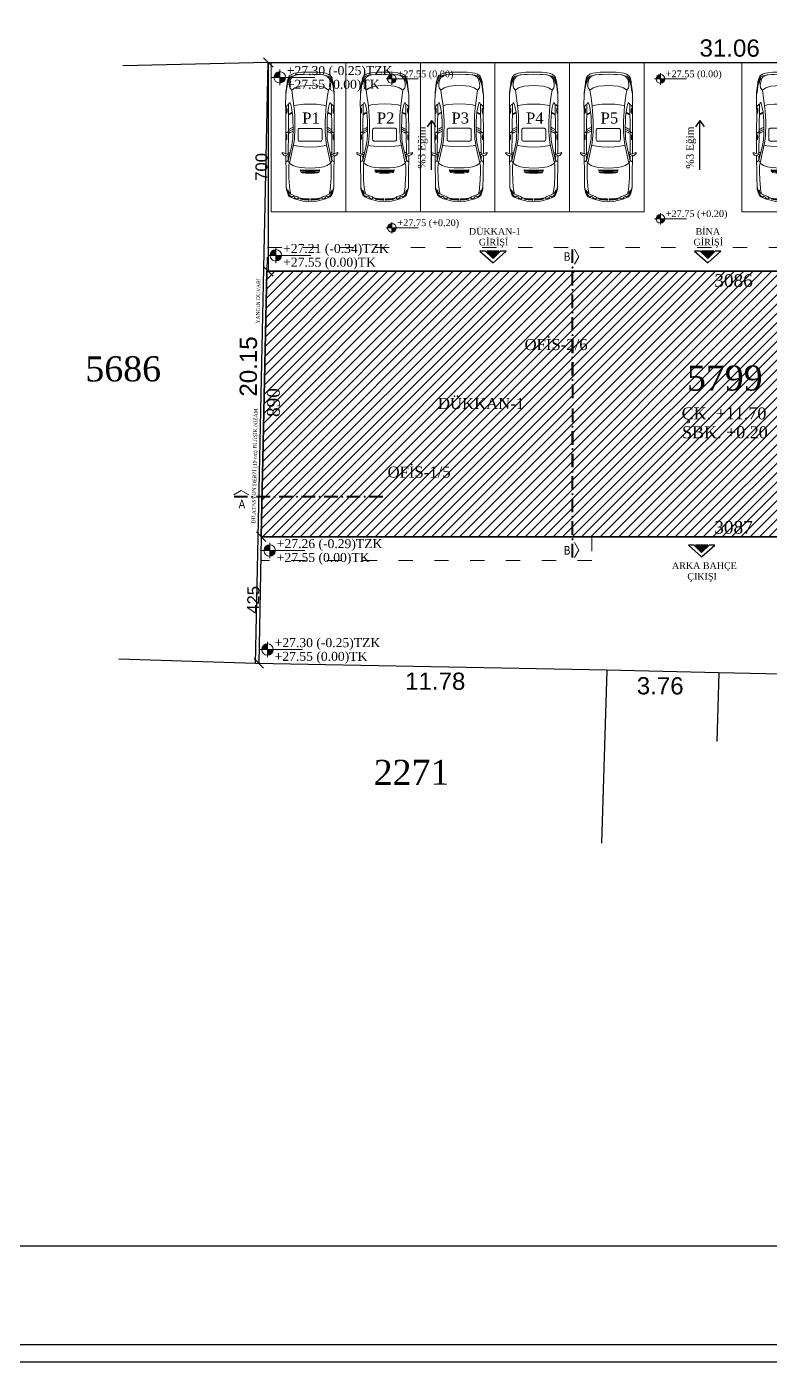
# Model space of a CAD drawing. Header units: centimetres. Extents: x 14449 to 53524, y -19051 to -10746.
# Drawn here: x 21124 to 21747, y -12946 to -11827 of the extents above; entities that cross this region are included whole.
import ezdxf

# ---------------------------------------------------------------- set-up
doc = ezdxf.new("R2010")
doc.units = ezdxf.units.CM
for name, pattern in [('ACAD_ISO03W100', [30, 12, -18]), ('IZDUSUM1', [20, 7.5, -5, 7.5, 0]), ('SEMBOL1', [260, 200, -15, 30, -15])]:
    doc.linetypes.add(name, pattern=pattern)
doc.layers.add('MGOR1', color=3, linetype='Continuous')
for name, color, linetype, lineweight in [('P-ÖLÇÜ İÇ', 243, 'Continuous', 0), ('ROL_CEPHE', 1, 'Continuous', 0), ('rtm-duv tugla', 22, 'Continuous', 35), ('rtm-izdusum-üst ince', 8, 'IZDUSUM1', 5), ('rtm-mhl-yazı-malzeme', 7, 'Continuous', 13), ('rtm-olcu-iç 01', 7, 'Continuous', 20), ('rtm-sembol balon baslik', 242, 'Continuous', 20), ('rtm-sembol kesit gör yazı', 7, 'Continuous', 20), ('rtm-sembol kot', 242, 'Continuous', 20), ('rtm-sembol kot yazı', 7, 'Continuous', 20), ('rtm-sıva', 252, 'Continuous', 15), ('rtm-vaz-grid yazı', 7, 'Continuous', 20)]:
    doc.layers.add(name, color=color, linetype=linetype, lineweight=lineweight)
doc.styles.add('ARIAL', font='times.ttf')
doc.styles.add('BASLIK', font='ARIALN.TTF')
doc.styles.get("Standard").update_dxf_attribs({"font": 'arial.ttf'})
doc.styles.add('times new roman_1_18', font='times.ttf', dxfattribs={"height": 0.2})
doc.styles.add('VAZ-OLCU', font='times.ttf', dxfattribs={"height": 60})
doc.styles.add('ölçü', font='times.ttf', dxfattribs={"height": 10})
doc.dimstyles.new('DIŞ ÖLÇÜ', dxfattribs={"dimtxt": 10, "dimasz": 8, "dimexe": 1.25, "dimexo": 0.625, "dimtad": 1, "dimdec": 0, "dimtxsty": 'Standard', "dimblk": 'OBLIQUE', "dimcen": 2.5, "dimse1": 1, "dimse2": 1, "dimclrd": 256, "dimclrt": 256, "dimadec": 0, "dimazin": 0, "dimtfac": 1, "dimtdec": 0, "dimtmove": 0, "dimatfit": 3, "dimldrblk": 'OBLIQUE', "dimfxl": 1, "dimarcsym": 0})

# ---------------------------------------------------------------- blocks, each defined once
blk = doc.blocks.new('DFSHDFHDFH')
at = {"layer": 'rtm-sembol kot'}
h = blk.add_hatch(color=256, dxfattribs=at)
h.paths.add_polyline_path([(-22171.3, 15649.3, 0.414214), (-22197.6, 15623.1), (-22171.3, 15623.1)])
h.paths.add_polyline_path([(-22171.3, 15596.8, 0.414214), (-22145.1, 15623.1), (-22171.3, 15623.1)])
for p, q in [((-22206.3, 15623.1), (-22011.9, 15623.1)), ((-22171.3, 15588.1), (-22171.3, 15658.1))]:
    blk.add_line(p, q, dxfattribs=at)
blk.add_circle((-22171.3, 15623.1), 26.2, dxfattribs=at)
blk = doc.blocks.new('KK')
at = {"layer": 'rtm-sembol balon baslik', "linetype": 'SEMBOL1'}
for p in [(41231.3, 7543.2), (41283.8, 7543.2)]:
    blk.add_line(p, (41257.6, 7558.4), dxfattribs=at)
at = {"layer": 'rtm-sembol balon baslik'}
for p, q in [((41279.6, 7537.7), (41232.3, 7537.7)), ((41279.6, 7534), (41232.3, 7534)), ((41358.2, 7537.7), (41311, 7537.7)), ((41358.2, 7534), (41311, 7534)), ((41436.9, 7537.8), (41389.7, 7537.8)), ((41436.9, 7534.1), (41389.7, 7534.1)), ((41515.6, 7537.8), (41468.3, 7537.8)), ((41515.6, 7534.1), (41468.3, 7534.1)), ((41594.2, 7537.9), (41547, 7537.9)), ((41594.2, 7534.3), (41547, 7534.3)), ((41672.9, 7537.9), (41625.7, 7537.9)), ((41672.9, 7534.3), (41625.7, 7534.3)), ((41751.6, 7538.1), (41704.3, 7538.1)), ((41751.6, 7534.4), (41704.3, 7534.4))]:
    blk.add_line(p, q, dxfattribs=at)
at = {"layer": 'rtm-sembol balon baslik', "const_width": 1.9}
for points in [[(41294.3, 7536.1, 1), (41296.2, 7536.1, 1)], [(41373, 7536, 1), (41374.9, 7536, 1)], [(41451.7, 7536, 1), (41453.6, 7536, 1)], [(41530.3, 7536.1, 1), (41532.2, 7536.1, 1)], [(41609, 7536.1, 1), (41610.9, 7536.1, 1)], [(41687.7, 7536.2, 1), (41689.6, 7536.2, 1)]]:
    blk.add_lwpolyline(points, format="xyb", close=True, dxfattribs=at)
at = {"layer": 'rtm-sembol balon baslik'}
for centre in [(41295.3, 7536.1), (41373.9, 7536), (41452.6, 7536), (41531.3, 7536.1), (41610, 7536.1), (41688.6, 7536.2)]:
    blk.add_circle(centre, 1.9, dxfattribs=at)
for points in [[(41232.3, 7537.7), (41232.3, 7534), (41279.6, 7537.7), (41279.6, 7534)], [(41311, 7537.7), (41311, 7534), (41358.2, 7537.7), (41358.2, 7534)], [(41389.7, 7537.8), (41389.7, 7534.1), (41436.9, 7537.8), (41436.9, 7534.1)], [(41468.3, 7537.8), (41468.3, 7534.1), (41515.6, 7537.8), (41515.6, 7534.1)], [(41547, 7537.9), (41547, 7534.3), (41594.2, 7537.9), (41594.2, 7534.3)], [(41625.7, 7537.9), (41625.7, 7534.3), (41672.9, 7537.9), (41672.9, 7534.3)], [(41704.3, 7538.1), (41704.3, 7534.4), (41751.6, 7538.1), (41751.6, 7534.4)]]:
    blk.add_trace(points, dxfattribs=at)
blk = doc.blocks.new('_Oblique')
at = {"color": 0, "linetype": 'ByBlock', "lineweight": -2}
blk.add_line((-0.5, -0.5), (0.5, 0.5), dxfattribs=at)
blk = doc.blocks.new('*D4644')
at = {"layer": 'Defpoints', "color": 0, "transparency": 16777216}
for p in [(21326.7, -11856.8), (21326.7, -12031.8), (21326.7, -12031.8)]:
    blk.add_point(p, dxfattribs=at)
at = {"layer": 'P-ÖLÇÜ İÇ', "color": 0, "lineweight": -2, "transparency": 16777216}
for p, q in [((21326.7, -11856.8), (21325.5, -11856.8)), ((21326.7, -12031.8), (21325.5, -12031.8))]:
    blk.add_line(p, q, dxfattribs=at)
at = {"layer": 'P-ÖLÇÜ İÇ', "lineweight": -2, "transparency": 16777216}
blk.add_line((21326.7, -11856.8), (21326.7, -12031.8), dxfattribs=at)
at = {"layer": 'P-ÖLÇÜ İÇ', "lineweight": -2, "transparency": 16777216, "xscale": 8, "yscale": 8, "zscale": 8}
for p, rotation in [((21326.7, -11856.8), 90), ((21326.7, -12031.8), 270)]:
    blk.add_blockref('_Oblique', p, dxfattribs=dict(at, rotation=rotation))
at = {"layer": 'P-ÖLÇÜ İÇ', "transparency": 16777216, "insert": (21321, -11944.3), "char_height": 10, "attachment_point": 5, "rotation": 90}
blk.add_mtext('700', dxfattribs=at)
blk = doc.blocks.new('TTHGH')
at = {"layer": 'rtm-sıva'}
for p, q in [((12480.5, 7471.8), (12482.1, 7476.6)), ((12481.8, 7477.5), (12480.6, 7473.7)), ((12482.3, 7478.9), (12481.8, 7477.5)), ((12482.2, 7476.3), (12481.9, 7474.7)), ((12482.1, 7476.6), (12482.2, 7477)), ((12482.4, 7477.3), (12482.2, 7476.3)), ((12482.2, 7477), (12482.4, 7477.3)), ((12482.9, 7479.6), (12482.3, 7478.9)), ((12482.9, 7478.2), (12482.4, 7477.3)), ((12482.6, 7475.3), (12482.8, 7475.9)), ((12482.8, 7475.9), (12483.4, 7477)), ((12483.3, 7480.1), (12482.9, 7479.6)), ((12483.4, 7479.2), (12482.9, 7478.2)), ((12483.8, 7480.6), (12483.3, 7480.1)), ((12484.1, 7479.9), (12483.4, 7479.2)), ((12483.4, 7477), (12484.5, 7478)), ((12484.3, 7480.8), (12483.8, 7480.6)), ((12484.8, 7480.5), (12484.1, 7479.9)), ((12484.4, 7477.1), (12484.1, 7475.5)), ((12485.4, 7481.4), (12484.3, 7480.8)), ((12484.5, 7478), (12484.4, 7477.1)), ((12484.5, 7478), (12485.7, 7478.6)), ((12485.5, 7480.8), (12484.8, 7480.5)), ((12488.1, 7482.5), (12485.4, 7481.4)), ((12485.9, 7480.7), (12485.5, 7480.8)), ((12485.7, 7478.6), (12487.9, 7479.6)), ((12486.2, 7480.6), (12485.9, 7480.7)), ((12486.4, 7480.4), (12486.2, 7480.6)), ((12488.3, 7480.9), (12486.3, 7480)), ((12486.3, 7480), (12486.4, 7480.4)), ((12487.9, 7479.6), (12490.4, 7480.5)), ((12490.4, 7483.3), (12488.1, 7482.5)), ((12488.2, 7481.3), (12488.1, 7481.2)), ((12488.1, 7481.2), (12488.3, 7480.9)), ((12488.5, 7481.6), (12488.2, 7481.3)), ((12489.1, 7482.1), (12488.5, 7481.6)), ((12489.8, 7482.5), (12489.1, 7482.1)), ((12490.5, 7482.5), (12489.8, 7482.5)), ((12495.2, 7484.5), (12490.4, 7483.3)), ((12490.4, 7480.5), (12491.2, 7480.9)), ((12491.1, 7482.3), (12490.5, 7482.5)), ((12491.4, 7482.1), (12491.1, 7482.3)), ((12491.2, 7480.9), (12492.3, 7481.6)), ((12491.8, 7481.9), (12491.4, 7482.1)), ((12492.1, 7481.8), (12491.8, 7481.9)), ((12492.3, 7481.6), (12492.1, 7481.8)), ((12493.2, 7481.9), (12492.3, 7481.6)), ((12493.5, 7482.1), (12493.2, 7481.9)), ((12493.5, 7482.1), (12493.6, 7482.3)), ((12493.6, 7482), (12493.5, 7482.1)), ((12493.6, 7482.3), (12493.9, 7482.5)), ((12493.7, 7482), (12493.6, 7482)), ((12495.7, 7482.3), (12493.7, 7482)), ((12493.9, 7482.5), (12494.2, 7482.8)), ((12494.2, 7482.8), (12494.6, 7483)), ((12494.3, 7482.8), (12494.3, 7482.1)), ((12494.6, 7483), (12495.4, 7483.3)), ((12494.8, 7483.1), (12494.8, 7482.2)), ((12496.3, 7484.7), (12495.2, 7484.5)), ((12495.4, 7483.3), (12497.4, 7483.6)), ((12495.4, 7483.3), (12495.4, 7482.3)), ((12499.5, 7482.6), (12495.7, 7482.3)), ((12495.9, 7483.4), (12495.9, 7482.3)), ((12502.6, 7485), (12496.3, 7484.7)), ((12496.5, 7483.5), (12496.5, 7482.4)), ((12497.1, 7483.6), (12497, 7482.4)), ((12497.4, 7483.6), (12501, 7483.9)), ((12497.6, 7483.7), (12497.6, 7482.4)), ((12498.2, 7483.7), (12498.2, 7482.5)), ((12498.8, 7483.7), (12498.7, 7482.5)), ((12499.4, 7483.8), (12499.3, 7482.6)), ((12501.3, 7482.7), (12499.5, 7482.6)), ((12499.9, 7483.8), (12499.9, 7482.6)), ((12500.5, 7483.9), (12500.5, 7482.6)), ((12501, 7483.9), (12501.5, 7483.9)), ((12501.1, 7483.9), (12501.1, 7482.7)), ((12501.7, 7482.7), (12501.3, 7482.7)), ((12501.5, 7483.9), (12501.7, 7483.8)), ((12501.7, 7483.8), (12501.8, 7483.7)), ((12501.8, 7482.8), (12501.7, 7482.7)), ((12501.8, 7483.7), (12501.8, 7482.8)), ((12502.6, 7485), (12508.9, 7484.7)), ((12503.4, 7483.8), (12503.3, 7483.7)), ((12503.3, 7483.7), (12503.4, 7482.8)), ((12503.7, 7483.9), (12503.4, 7483.8)), ((12503.4, 7482.8), (12503.5, 7482.7)), ((12503.5, 7482.7), (12503.9, 7482.7)), ((12504.1, 7483.9), (12503.7, 7483.9)), ((12503.9, 7482.7), (12505.7, 7482.6)), ((12507.8, 7483.6), (12504.1, 7483.9)), ((12504.1, 7483.9), (12504.1, 7482.7)), ((12504.7, 7483.9), (12504.7, 7482.6)), ((12505.2, 7483.8), (12505.3, 7482.6)), ((12505.7, 7482.6), (12509.5, 7482.3)), ((12505.8, 7483.8), (12505.9, 7482.6)), ((12506.4, 7483.7), (12506.4, 7482.5)), ((12507, 7483.7), (12507, 7482.5)), ((12507.6, 7483.7), (12507.6, 7482.4)), ((12509.8, 7483.3), (12507.8, 7483.6)), ((12508.1, 7483.6), (12508.1, 7482.4)), ((12508.7, 7483.5), (12508.7, 7482.4)), ((12508.9, 7484.7), (12510, 7484.5)), ((12509.3, 7483.4), (12509.3, 7482.3)), ((12509.5, 7482.3), (12511.4, 7482)), ((12510.6, 7483), (12509.8, 7483.3)), ((12509.8, 7483.3), (12509.8, 7482.3)), ((12510, 7484.5), (12514.8, 7483.3)), ((12510.4, 7483.1), (12510.4, 7482.2)), ((12511, 7482.8), (12510.6, 7483)), ((12510.9, 7482.8), (12510.9, 7482.1)), ((12511.3, 7482.5), (12511, 7482.8)), ((12511.6, 7482.3), (12511.3, 7482.5)), ((12511.4, 7482), (12511.6, 7482)), ((12511.7, 7482.1), (12511.6, 7482.3)), ((12511.6, 7482), (12511.7, 7482.1)), ((12511.7, 7482.1), (12512, 7481.9)), ((12512, 7481.9), (12512.9, 7481.6)), ((12512.9, 7481.6), (12513.1, 7481.8)), ((12514, 7480.9), (12512.9, 7481.6)), ((12513.1, 7481.8), (12513.4, 7481.9)), ((12513.4, 7481.9), (12513.8, 7482.1)), ((12513.8, 7482.1), (12514, 7482.3)), ((12514, 7482.3), (12514.7, 7482.5)), ((12514.8, 7480.5), (12514, 7480.9)), ((12514.7, 7482.5), (12515.4, 7482.5)), ((12514.8, 7483.3), (12517.1, 7482.5)), ((12517.3, 7479.6), (12514.8, 7480.5)), ((12515.4, 7482.5), (12516.1, 7482.1)), ((12516.1, 7482.1), (12516.6, 7481.6)), ((12516.6, 7481.6), (12517, 7481.3)), ((12517.1, 7481.2), (12516.9, 7480.9)), ((12516.9, 7480.9), (12518.9, 7480)), ((12517, 7481.3), (12517.1, 7481.2)), ((12517.1, 7482.5), (12519.8, 7481.4)), ((12519.5, 7478.6), (12517.3, 7479.6)), ((12518.8, 7480.4), (12519, 7480.6)), ((12518.9, 7480), (12518.8, 7480.4)), ((12519, 7480.6), (12519.3, 7480.7)), ((12519.3, 7480.7), (12519.7, 7480.8)), ((12520.6, 7478), (12519.5, 7478.6)), ((12519.7, 7480.8), (12520.4, 7480.5)), ((12519.8, 7481.4), (12520.9, 7480.8)), ((12520.4, 7480.5), (12521.1, 7479.9)), ((12521.8, 7477), (12520.6, 7478)), ((12520.6, 7478), (12520.8, 7477.1)), ((12520.8, 7477.1), (12521.1, 7475.5)), ((12520.9, 7480.8), (12521.4, 7480.6)), ((12521.1, 7479.9), (12521.8, 7479.2)), ((12521.4, 7480.6), (12521.9, 7480.1)), ((12521.8, 7479.2), (12522.3, 7478.2)), ((12522.4, 7475.9), (12521.8, 7477)), ((12521.9, 7480.1), (12522.3, 7479.6)), ((12522.3, 7479.6), (12522.9, 7478.9)), ((12522.3, 7478.2), (12522.8, 7477.3)), ((12522.6, 7475.3), (12522.4, 7475.9)), ((12522.8, 7477.3), (12523, 7476.3)), ((12523, 7477), (12522.8, 7477.3)), ((12522.9, 7478.9), (12523.4, 7477.5)), ((12523.1, 7476.6), (12523, 7477)), ((12523, 7476.3), (12523.3, 7474.7)), ((12524.7, 7471.8), (12523.1, 7476.6)), ((12523.4, 7477.5), (12524.6, 7473.7)), ((12480.4, 7463.7), (12480.3, 7454.4)), ((12480.5, 7471.2), (12480.4, 7463.7)), ((12480.6, 7473.7), (12480.5, 7471.8)), ((12480.5, 7471.8), (12480.5, 7471.2)), ((12481.9, 7474.7), (12482, 7474.5)), ((12482, 7474.5), (12482.3, 7474.8)), ((12482.3, 7474.8), (12482.6, 7475.3)), ((12483.1, 7465.9), (12483, 7464)), ((12483, 7464), (12483, 7462.1)), ((12483.3, 7467.7), (12483.1, 7465.9)), ((12483.4, 7469.6), (12483.3, 7467.7)), ((12483.6, 7471.6), (12483.4, 7469.6)), ((12483.8, 7473.5), (12483.6, 7471.6)), ((12484.1, 7475.5), (12483.8, 7473.5)), ((12521.1, 7475.5), (12521.4, 7473.5)), ((12521.4, 7473.5), (12521.6, 7471.6)), ((12521.6, 7471.6), (12521.8, 7469.6)), ((12521.8, 7469.6), (12521.9, 7467.7)), ((12521.9, 7467.7), (12522.1, 7465.9)), ((12522.1, 7465.9), (12522.2, 7464)), ((12522.2, 7464), (12522.2, 7462.1)), ((12522.9, 7474.8), (12522.6, 7475.3)), ((12523.1, 7474.5), (12522.9, 7474.8)), ((12523.3, 7474.7), (12523.1, 7474.5)), ((12524.6, 7473.7), (12524.7, 7471.8)), ((12524.7, 7471.8), (12524.7, 7471.2)), ((12524.7, 7471.2), (12524.8, 7463.7)), ((12524.8, 7463.7), (12524.9, 7454.4)), ((12480.3, 7454.4), (12480.1, 7448.2)), ((12482.9, 7460.3), (12482.8, 7458.5)), ((12482.8, 7458.5), (12482.8, 7456.5)), ((12482.8, 7456.5), (12482.8, 7454.7)), ((12482.8, 7454.7), (12482.8, 7452.6)), ((12482.8, 7452.6), (12482.9, 7451.9)), ((12483, 7462.1), (12482.9, 7460.3)), ((12482.9, 7451.9), (12483, 7450.9)), ((12483, 7450.9), (12483.4, 7449.3)), ((12483.4, 7449.3), (12486.6, 7451.6)), ((12486.6, 7451.6), (12490.2, 7452.7)), ((12490.2, 7452.7), (12493.8, 7453.4)), ((12493.6, 7456.4), (12493.8, 7456.7)), ((12493.7, 7455.8), (12493.6, 7456.4)), ((12493.7, 7456.6), (12498.2, 7456.9)), ((12493.7, 7456.7), (12493.7, 7456.7)), ((12493.7, 7456.7), (12493.7, 7456.7)), ((12493.7, 7455.9), (12498.1, 7456.2)), ((12494, 7455.6), (12493.7, 7455.8)), ((12493.8, 7456.7), (12494.1, 7457.3)), ((12493.8, 7453.4), (12497.9, 7453.7)), ((12494, 7457.3), (12498.3, 7457.6)), ((12498, 7455.9), (12494, 7455.6)), ((12494.1, 7457.3), (12494.4, 7457.9)), ((12494.4, 7457.9), (12494.7, 7458.1)), ((12498.3, 7458.3), (12494.6, 7458)), ((12494.7, 7458.1), (12495.2, 7458.2)), ((12495.2, 7458.2), (12498.5, 7458.6)), ((12497.9, 7453.7), (12502.6, 7453.9)), ((12502.6, 7456), (12498, 7455.9)), ((12498.1, 7456.2), (12502.6, 7456.3)), ((12498.2, 7456.9), (12502.6, 7457)), ((12502.6, 7458.4), (12498.3, 7458.3)), ((12498.3, 7457.6), (12502.6, 7457.7)), ((12498.5, 7458.6), (12502.6, 7458.7)), ((12506.7, 7458.6), (12502.6, 7458.7)), ((12502.6, 7458.4), (12506.9, 7458.3)), ((12506.9, 7457.6), (12502.6, 7457.7)), ((12507, 7456.9), (12502.6, 7457)), ((12507.1, 7456.2), (12502.6, 7456.3)), ((12502.6, 7456), (12507.2, 7455.9)), ((12507.3, 7453.7), (12502.6, 7453.9)), ((12510, 7458.2), (12506.7, 7458.6)), ((12506.9, 7458.3), (12510.6, 7458)), ((12511.1, 7457.3), (12506.9, 7457.6)), ((12511.4, 7456.6), (12507, 7456.9)), ((12511.5, 7455.9), (12507.1, 7456.2)), ((12507.2, 7455.9), (12511.2, 7455.6)), ((12511.4, 7453.4), (12507.3, 7453.7)), ((12510.5, 7458.1), (12510, 7458.2)), ((12510.8, 7457.9), (12510.5, 7458.1)), ((12511.1, 7457.3), (12510.8, 7457.9)), ((12511.4, 7456.7), (12511.1, 7457.3)), ((12511.2, 7455.6), (12511.5, 7455.8)), ((12511.5, 7456.4), (12511.4, 7456.7)), ((12515, 7452.7), (12511.4, 7453.4)), ((12511.5, 7456.7), (12511.5, 7456.7)), ((12511.5, 7456.7), (12511.5, 7456.7)), ((12511.5, 7455.8), (12511.5, 7456.4)), ((12518.6, 7451.6), (12515, 7452.7)), ((12521.8, 7449.3), (12518.6, 7451.6)), ((12522.2, 7450.9), (12521.8, 7449.3)), ((12522.2, 7462.1), (12522.3, 7460.3)), ((12522.3, 7451.9), (12522.2, 7450.9)), ((12522.3, 7460.3), (12522.3, 7458.5)), ((12522.3, 7458.5), (12522.4, 7456.5)), ((12522.4, 7452.6), (12522.3, 7451.9)), ((12522.4, 7456.5), (12522.4, 7454.7)), ((12522.4, 7454.7), (12522.4, 7452.6)), ((12524.9, 7454.4), (12525.1, 7448.2)), ((12477.2, 7441), (12476.7, 7440.2)), ((12476.7, 7440.2), (12476.7, 7439.4)), ((12476.7, 7439.4), (12477, 7439.5)), ((12477, 7439.5), (12477.7, 7439.7)), ((12478.1, 7441.8), (12477.2, 7441)), ((12477.7, 7439.7), (12478.7, 7440)), ((12478.2, 7441.8), (12478.1, 7441.8)), ((12479.3, 7442.4), (12478.2, 7441.8)), ((12478.7, 7440), (12479.9, 7440.4)), ((12480, 7442.5), (12479.3, 7442.4)), ((12479.9, 7440.4), (12480.1, 7440.5)), ((12480.1, 7442.4), (12480, 7442.5)), ((12480, 7442.5), (12480, 7442.5)), ((12480.1, 7440.5), (12480, 7421.5)), ((12480.4, 7448.1), (12480.1, 7448.2)), ((12480.1, 7448.2), (12480.1, 7442.4)), ((12480.5, 7442.3), (12480.1, 7442.4)), ((12480.6, 7440.7), (12480.1, 7440.5)), ((12481, 7447.8), (12480.4, 7448.1)), ((12482.5, 7443.1), (12480.5, 7442.3)), ((12481.2, 7440.9), (12480.6, 7440.7)), ((12481.5, 7447.3), (12481, 7447.8)), ((12481.6, 7441.1), (12481.2, 7440.9)), ((12481.9, 7447.2), (12481.5, 7447.3)), ((12481.7, 7441.2), (12481.6, 7441.1)), ((12481.7, 7441.2), (12481.7, 7441.3)), ((12482.5, 7441.2), (12481.7, 7441.3)), ((12482.2, 7446.9), (12481.9, 7447.2)), ((12482.8, 7448.3), (12482.2, 7446.9)), ((12482.5, 7445.8), (12482.2, 7446.9)), ((12482.2, 7446.9), (12482.2, 7443)), ((12482.2, 7441.2), (12482.4, 7420.2)), ((12483.9, 7439.6), (12482.3, 7439.6)), ((12485.5, 7432.9), (12482.5, 7445.8)), ((12482.8, 7443.1), (12482.5, 7443.1)), ((12482.5, 7441.2), (12482.8, 7441.2)), ((12483.4, 7449.3), (12482.8, 7448.3)), ((12482.8, 7442.8), (12482.8, 7443.1)), ((12482.8, 7441.4), (12482.8, 7442.8)), ((12482.8, 7441.2), (12482.8, 7441.4)), ((12483.4, 7449.3), (12486.9, 7433.4)), ((12521.8, 7449.3), (12518.2, 7433.4)), ((12519.7, 7432.9), (12522.7, 7445.8)), ((12521.3, 7439.6), (12522.9, 7439.6)), ((12521.8, 7449.3), (12522.3, 7448.3)), ((12522.3, 7448.3), (12523, 7446.9)), ((12522.4, 7442.8), (12522.4, 7443.1)), ((12522.4, 7443.1), (12522.7, 7443.1)), ((12522.4, 7441.4), (12522.4, 7442.8)), ((12522.4, 7441.2), (12522.4, 7441.4)), ((12522.7, 7441.2), (12522.4, 7441.2)), ((12522.7, 7445.8), (12523, 7446.9)), ((12522.7, 7443.1), (12524.7, 7442.3)), ((12522.7, 7441.2), (12523.5, 7441.3)), ((12522.9, 7441.2), (12522.8, 7420.2)), ((12523, 7446.9), (12523.3, 7447.2)), ((12523, 7446.9), (12523, 7443)), ((12523.3, 7447.2), (12523.7, 7447.3)), ((12523.5, 7441.2), (12523.5, 7441.3)), ((12523.5, 7441.2), (12523.6, 7441.1)), ((12523.6, 7441.1), (12524, 7440.9)), ((12523.7, 7447.3), (12524.2, 7447.8)), ((12524, 7440.9), (12524.6, 7440.7)), ((12524.2, 7447.8), (12524.7, 7448.1)), ((12524.6, 7440.7), (12525.1, 7440.5)), ((12524.7, 7448.1), (12525.1, 7448.2)), ((12524.7, 7442.3), (12525.1, 7442.4)), ((12525.1, 7448.2), (12525.1, 7442.4)), ((12525.1, 7442.4), (12525.1, 7442.5)), ((12525.1, 7442.5), (12525.2, 7442.5)), ((12525.3, 7440.4), (12525.1, 7440.5)), ((12525.1, 7440.5), (12525.2, 7421.5)), ((12525.2, 7442.5), (12525.9, 7442.4)), ((12526.5, 7440), (12525.3, 7440.4)), ((12525.9, 7442.4), (12527, 7441.8)), ((12527.5, 7439.7), (12526.5, 7440)), ((12527, 7441.8), (12527.1, 7441.8)), ((12527.1, 7441.8), (12528, 7441)), ((12528.2, 7439.5), (12527.5, 7439.7)), ((12528, 7441), (12528.5, 7440.2)), ((12528.5, 7439.4), (12528.2, 7439.5)), ((12528.5, 7440.2), (12528.5, 7439.4)), ((12480.2, 7426.8), (12480.4, 7427.4)), ((12480.2, 7426.8), (12480.2, 7424)), ((12480.4, 7427.4), (12480.5, 7427.6)), ((12480.5, 7427.7), (12480.6, 7427.7)), ((12480.5, 7427.6), (12480.5, 7427.7)), ((12480.6, 7427.7), (12480.7, 7427.6)), ((12480.7, 7427.6), (12480.8, 7427.3)), ((12480.8, 7427.3), (12480.8, 7427.2)), ((12480.8, 7427.2), (12480.9, 7426.9)), ((12480.9, 7426.9), (12480.9, 7426.8)), ((12480.9, 7426.8), (12481, 7426.4)), ((12481, 7426.4), (12481.1, 7425.7)), ((12486.1, 7429.9), (12485.5, 7432.9)), ((12486.5, 7426.9), (12486.1, 7429.9)), ((12486.7, 7423.6), (12486.5, 7426.9)), ((12486.5, 7426.2), (12486.6, 7426.2)), ((12486.9, 7433.4), (12486.9, 7433.4)), ((12486.9, 7433.4), (12487.5, 7430.3)), ((12489.6, 7433.2), (12487.1, 7432.5)), ((12487.5, 7430.3), (12488, 7427.1)), ((12488, 7427.1), (12488.2, 7423.6)), ((12496.4, 7434), (12489.6, 7433.2)), ((12491.5, 7428), (12491.4, 7427.4)), ((12491.4, 7427.4), (12491.4, 7418.3)), ((12491.8, 7428.4), (12491.5, 7428)), ((12492.2, 7428.7), (12491.8, 7428.4)), ((12492.7, 7428.8), (12492.2, 7428.7)), ((12493.3, 7428.8), (12492.7, 7428.8)), ((12502.6, 7428.8), (12493.3, 7428.8)), ((12502.6, 7434.3), (12496.4, 7434)), ((12502.6, 7434.3), (12508.8, 7434)), ((12502.6, 7428.8), (12511.9, 7428.8)), ((12508.8, 7434), (12515.6, 7433.2)), ((12511.9, 7428.8), (12512.5, 7428.8)), ((12512.5, 7428.8), (12513, 7428.7)), ((12513, 7428.7), (12513.4, 7428.4)), ((12513.4, 7428.4), (12513.7, 7428)), ((12513.7, 7428), (12513.8, 7427.4)), ((12513.8, 7427.4), (12513.8, 7418.3)), ((12515.6, 7433.2), (12518.1, 7432.5)), ((12517.2, 7427.1), (12517, 7423.6)), ((12517.7, 7430.3), (12517.2, 7427.1)), ((12518.2, 7433.4), (12517.7, 7430.3)), ((12518.2, 7433.4), (12518.2, 7433.4)), ((12518.5, 7423.6), (12518.7, 7426.9)), ((12518.7, 7426.2), (12518.6, 7426.2)), ((12518.7, 7426.9), (12519.1, 7429.9)), ((12519.1, 7429.9), (12519.7, 7432.9)), ((12524.2, 7426.4), (12524.1, 7425.7)), ((12524.3, 7426.9), (12524.2, 7426.8)), ((12524.2, 7426.8), (12524.2, 7426.4)), ((12524.4, 7427.3), (12524.3, 7427.2)), ((12524.3, 7427.2), (12524.3, 7426.9)), ((12524.5, 7427.6), (12524.4, 7427.3)), ((12524.6, 7427.7), (12524.5, 7427.6)), ((12524.6, 7427.7), (12524.6, 7427.7)), ((12524.7, 7427.6), (12524.6, 7427.7)), ((12524.8, 7427.4), (12524.7, 7427.6)), ((12525, 7426.8), (12524.8, 7427.4)), ((12525, 7426.8), (12525, 7424)), ((12480, 7421.5), (12480.2, 7401.2)), ((12480.8, 7421), (12480, 7421.3)), ((12480.4, 7423.2), (12480.2, 7424)), ((12480.4, 7423.2), (12480.5, 7423.1)), ((12480.5, 7423), (12480.5, 7423.1)), ((12480.6, 7422.9), (12480.5, 7423)), ((12480.7, 7422.9), (12480.6, 7422.9)), ((12480.8, 7422.9), (12480.7, 7422.9)), ((12481, 7423.3), (12480.8, 7423)), ((12480.8, 7423), (12480.8, 7422.9)), ((12481.1, 7420.8), (12480.8, 7421)), ((12481.1, 7423.8), (12481, 7423.3)), ((12481.1, 7425.7), (12481.1, 7425.1)), ((12481.1, 7425.1), (12481.1, 7424.4)), ((12481.1, 7424.4), (12481.1, 7423.8)), ((12481.5, 7420.6), (12481.1, 7420.8)), ((12482, 7420.2), (12481.5, 7420.6)), ((12482.4, 7420), (12482, 7420.2)), ((12482.4, 7421.8), (12484, 7420.9)), ((12482.4, 7420.2), (12482.4, 7420)), ((12483.1, 7419.6), (12482.4, 7420)), ((12482.4, 7420), (12482.7, 7394.6)), ((12483.1, 7417.7), (12482.4, 7418.2)), ((12483.9, 7419.2), (12483.1, 7419.6)), ((12483.9, 7417.3), (12483.1, 7417.7)), ((12485, 7418.6), (12483.9, 7419.2)), ((12485, 7416.8), (12483.9, 7417.3)), ((12484, 7420.9), (12484.9, 7420.4)), ((12484.9, 7420.4), (12486.8, 7419.5)), ((12486.4, 7417.9), (12485, 7418.6)), ((12486.8, 7415.9), (12485, 7416.8)), ((12486.8, 7417.6), (12486.4, 7417.9)), ((12486.8, 7419.9), (12486.7, 7423.6)), ((12486.7, 7410.4), (12486.8, 7415.6)), ((12486.8, 7417.6), (12486.8, 7419.9)), ((12486.8, 7415.6), (12486.8, 7417.6)), ((12488.2, 7423.6), (12488.4, 7420)), ((12488.4, 7420), (12488.5, 7415.5)), ((12488.5, 7415.3), (12488.5, 7415.5)), ((12488.5, 7415.5), (12488.5, 7415.5)), ((12488.5, 7415.5), (12488.5, 7410.2)), ((12491.4, 7418.3), (12491.5, 7417.8)), ((12491.5, 7417.8), (12491.8, 7417.4)), ((12491.8, 7417.4), (12492.2, 7417.1)), ((12492.2, 7417.1), (12492.5, 7417)), ((12492.5, 7417), (12492.7, 7416.9)), ((12492.7, 7416.9), (12502.6, 7416.9)), ((12512.5, 7416.9), (12502.6, 7416.9)), ((12512.7, 7417), (12512.5, 7416.9)), ((12513, 7417.1), (12512.7, 7417)), ((12513.4, 7417.4), (12513, 7417.1)), ((12513.7, 7417.8), (12513.4, 7417.4)), ((12513.8, 7418.3), (12513.7, 7417.8)), ((12516.8, 7420), (12516.7, 7415.5)), ((12516.7, 7415.3), (12516.7, 7415.5)), ((12516.7, 7415.5), (12516.7, 7415.5)), ((12516.7, 7415.5), (12516.7, 7410.2)), ((12517, 7423.6), (12516.8, 7420)), ((12518.4, 7419.9), (12518.5, 7423.6)), ((12520.2, 7420.4), (12518.4, 7419.5)), ((12518.4, 7417.6), (12518.4, 7419.9)), ((12518.4, 7417.6), (12518.8, 7417.9)), ((12518.4, 7415.6), (12518.4, 7417.6)), ((12518.4, 7415.9), (12520.2, 7416.8)), ((12518.5, 7410.4), (12518.4, 7415.6)), ((12518.8, 7417.9), (12520.2, 7418.6)), ((12521.2, 7420.9), (12520.2, 7420.4)), ((12520.2, 7418.6), (12521.2, 7419.2)), ((12520.2, 7416.8), (12521.2, 7417.3)), ((12522.8, 7421.8), (12521.2, 7420.9)), ((12521.2, 7419.2), (12522.1, 7419.6)), ((12521.2, 7417.3), (12522.1, 7417.7)), ((12522.1, 7419.6), (12522.8, 7420)), ((12522.1, 7417.7), (12522.8, 7418.2)), ((12522.8, 7420), (12522.5, 7394.6)), ((12522.8, 7420), (12523.2, 7420.2)), ((12522.8, 7420.2), (12522.8, 7420)), ((12523.2, 7420.2), (12523.7, 7420.6)), ((12523.7, 7420.6), (12524.1, 7420.8)), ((12524.1, 7425.7), (12524.1, 7425.1)), ((12524.1, 7425.1), (12524.1, 7424.4)), ((12524.1, 7424.4), (12524.1, 7423.8)), ((12524.1, 7423.8), (12524.2, 7423.3)), ((12524.1, 7420.8), (12524.4, 7421)), ((12524.2, 7423.3), (12524.4, 7423)), ((12524.4, 7423), (12524.4, 7422.9)), ((12524.4, 7422.9), (12524.5, 7422.9)), ((12524.4, 7421), (12525.2, 7421.3)), ((12524.5, 7422.9), (12524.6, 7422.9)), ((12524.6, 7422.9), (12524.7, 7423)), ((12524.7, 7423.2), (12525, 7424)), ((12524.7, 7423.2), (12524.7, 7423.1)), ((12524.7, 7423), (12524.7, 7423.1)), ((12525.2, 7421.5), (12525, 7401.2)), ((12480.2, 7401.2), (12480, 7398)), ((12480.2, 7401.2), (12480.3, 7397.8)), ((12480.3, 7402.3), (12480.6, 7402.9)), ((12480.3, 7402.3), (12480.3, 7399.4)), ((12480.6, 7403), (12480.7, 7403.1)), ((12480.6, 7403), (12480.6, 7402.9)), ((12480.7, 7403.1), (12480.7, 7403.1)), ((12480.7, 7403.1), (12480.7, 7403)), ((12480.7, 7403), (12480.8, 7402.9)), ((12480.8, 7402.9), (12480.9, 7402.7)), ((12480.9, 7402.7), (12481, 7402.3)), ((12481, 7402.3), (12481.1, 7402)), ((12481.1, 7402), (12481.1, 7401.7)), ((12481.1, 7401.7), (12481.2, 7401.4)), ((12481.2, 7401.4), (12481.2, 7401.1)), ((12481.2, 7401.1), (12481.2, 7400.4)), ((12483.2, 7404.1), (12482.6, 7404.4)), ((12483.2, 7403.4), (12482.6, 7403.8)), ((12483.2, 7404.1), (12484, 7403.6)), ((12484, 7403), (12483.2, 7403.4)), ((12484, 7403.6), (12485, 7403.2)), ((12485, 7402.6), (12484, 7403)), ((12485, 7403.2), (12486.1, 7402.6)), ((12486.1, 7401.9), (12485, 7402.6)), ((12485.3, 7397.4), (12486.1, 7401.8)), ((12486.1, 7401.8), (12486.5, 7406.3)), ((12486.5, 7406.3), (12486.7, 7410.4)), ((12488, 7401), (12487.5, 7395.9)), ((12488.3, 7405.7), (12488, 7400.9)), ((12488, 7401), (12488, 7401)), ((12488.5, 7410.2), (12488.3, 7405.7)), ((12516.7, 7410.2), (12516.9, 7405.7)), ((12516.9, 7405.7), (12517.2, 7400.9)), ((12517.2, 7401), (12517.2, 7401)), ((12517.2, 7401), (12517.7, 7395.9)), ((12518.7, 7406.3), (12518.5, 7410.4)), ((12519.1, 7401.8), (12518.7, 7406.3)), ((12520.2, 7403.2), (12519.1, 7402.6)), ((12519.1, 7401.9), (12520.2, 7402.6)), ((12519.9, 7397.4), (12519.1, 7401.8)), ((12521.2, 7403.6), (12520.2, 7403.2)), ((12520.2, 7402.6), (12521.2, 7403)), ((12522, 7404.1), (12521.2, 7403.6)), ((12521.2, 7403), (12522, 7403.4)), ((12522, 7404.1), (12522.6, 7404.4)), ((12522, 7403.4), (12522.6, 7403.8)), ((12524, 7401.1), (12523.9, 7400.4)), ((12524.1, 7401.7), (12524, 7401.4)), ((12524, 7401.4), (12524, 7401.1)), ((12524.2, 7402.3), (12524.1, 7402)), ((12524.1, 7402), (12524.1, 7401.7)), ((12524.3, 7402.7), (12524.2, 7402.3)), ((12524.4, 7402.9), (12524.3, 7402.7)), ((12524.5, 7403.1), (12524.4, 7403)), ((12524.4, 7403), (12524.4, 7402.9)), ((12524.6, 7403), (12524.5, 7403.1)), ((12524.5, 7403.1), (12524.5, 7403.1)), ((12524.6, 7403), (12524.6, 7402.9)), ((12524.9, 7402.3), (12524.6, 7402.9)), ((12524.9, 7402.3), (12524.9, 7399.4)), ((12525, 7401.2), (12524.9, 7397.8)), ((12525, 7401.2), (12525.2, 7398)), ((12479.9, 7396.6), (12479.9, 7392.6)), ((12479.9, 7392.6), (12479.9, 7391.8)), ((12479.9, 7391.8), (12479.9, 7391)), ((12479.9, 7391), (12479.9, 7390.9)), ((12479.9, 7390.9), (12480, 7390.1)), ((12480, 7398), (12479.9, 7396.6)), ((12480, 7390.1), (12480.1, 7387.7)), ((12480.6, 7398.6), (12480.3, 7399.4)), ((12480.3, 7397.8), (12480.4, 7397.1)), ((12480.4, 7397.1), (12480.7, 7396.3)), ((12480.6, 7398.4), (12480.6, 7398.6)), ((12480.6, 7398.4), (12480.7, 7398.4)), ((12480.7, 7398.3), (12480.7, 7398.4)), ((12480.9, 7398.2), (12480.7, 7398.3)), ((12480.7, 7396.3), (12481.2, 7395.6)), ((12481, 7398.4), (12480.9, 7398.2)), ((12481.1, 7398.7), (12481, 7398.4)), ((12481.2, 7399.2), (12481.1, 7398.9)), ((12481.1, 7398.9), (12481.1, 7398.7)), ((12481.2, 7400.4), (12481.2, 7399.8)), ((12481.2, 7399.8), (12481.2, 7399.2)), ((12481.2, 7395.6), (12481.7, 7395.1)), ((12481.7, 7395.1), (12482.2, 7394.7)), ((12482.2, 7394.7), (12482.7, 7394.6)), ((12482.7, 7394.6), (12483, 7393.7)), ((12483, 7393.7), (12483.4, 7393.1)), ((12483.4, 7393.1), (12483.8, 7393)), ((12483.8, 7393), (12484.2, 7393.6)), ((12484.2, 7393.6), (12484.7, 7395)), ((12484.7, 7395), (12485.3, 7397.4)), ((12487.5, 7395.9), (12486.2, 7386.4)), ((12490, 7395.2), (12487.5, 7395.9)), ((12496.5, 7394.5), (12490, 7395.2)), ((12502.6, 7394.3), (12496.5, 7394.5)), ((12502.6, 7394.3), (12508.7, 7394.5)), ((12508.7, 7394.5), (12515.1, 7395.2)), ((12515.1, 7395.2), (12517.7, 7395.9)), ((12517.7, 7395.9), (12518.9, 7386.4)), ((12520.5, 7395), (12519.9, 7397.4)), ((12521, 7393.6), (12520.5, 7395)), ((12521.4, 7393), (12521, 7393.6)), ((12521.8, 7393.1), (12521.4, 7393)), ((12522.1, 7393.7), (12521.8, 7393.1)), ((12522.5, 7394.6), (12522.1, 7393.7)), ((12523, 7394.7), (12522.5, 7394.6)), ((12523.5, 7395.1), (12523, 7394.7)), ((12524, 7395.6), (12523.5, 7395.1)), ((12523.9, 7400.4), (12524, 7399.8)), ((12524, 7399.8), (12524, 7399.2)), ((12524, 7399.2), (12524.1, 7398.9)), ((12524.5, 7396.3), (12524, 7395.6)), ((12524.1, 7398.9), (12524.1, 7398.7)), ((12524.1, 7398.7), (12524.2, 7398.4)), ((12524.2, 7398.4), (12524.3, 7398.2)), ((12524.3, 7398.2), (12524.4, 7398.3)), ((12524.4, 7398.3), (12524.5, 7398.4)), ((12524.5, 7398.4), (12524.6, 7398.6)), ((12524.5, 7398.4), (12524.5, 7398.4)), ((12524.8, 7397.1), (12524.5, 7396.3)), ((12524.6, 7398.6), (12524.9, 7399.4)), ((12524.9, 7397.8), (12524.8, 7397.1)), ((12525.2, 7390.1), (12525.1, 7387.7)), ((12525.2, 7398), (12525.2, 7396.6)), ((12525.2, 7396.6), (12525.2, 7392.6)), ((12525.2, 7392.6), (12525.2, 7391.8)), ((12525.2, 7391.8), (12525.3, 7391)), ((12525.3, 7390.9), (12525.2, 7390.1)), ((12525.3, 7391), (12525.3, 7390.9)), ((12480.1, 7387.7), (12480.1, 7387)), ((12480.1, 7387), (12480.1, 7386.2)), ((12480.1, 7386.2), (12480.1, 7385.5)), ((12480.1, 7385.5), (12480.1, 7385.3)), ((12480.1, 7385.3), (12480.5, 7383.5)), ((12480.1, 7385.3), (12480.1, 7383.9)), ((12480.1, 7383.9), (12480.2, 7383.6)), ((12480.2, 7383.6), (12480.1, 7383.6)), ((12480.1, 7383.6), (12481.2, 7374.8)), ((12480.5, 7383.5), (12480.8, 7380.8)), ((12481.2, 7377.6), (12480.8, 7380.8)), ((12481.2, 7377.6), (12481.5, 7376.2)), ((12481.5, 7376.2), (12481.4, 7375.9)), ((12481.6, 7375.9), (12481.5, 7376.2)), ((12483.5, 7377.4), (12483.6, 7378)), ((12483.5, 7376.8), (12483.5, 7377.4)), ((12483.6, 7375.6), (12483.5, 7376.8)), ((12483.6, 7378), (12483.8, 7379.3)), ((12483.8, 7379.3), (12485.5, 7381.3)), ((12486.2, 7386.4), (12485.5, 7381.3)), ((12488.5, 7379.2), (12485.5, 7381.3)), ((12493.4, 7377.7), (12488.5, 7379.2)), ((12502.6, 7376.9), (12493.4, 7377.7)), ((12502.6, 7376.9), (12511.8, 7377.7)), ((12511.8, 7377.7), (12516.6, 7379.2)), ((12516.6, 7379.2), (12519.7, 7381.3)), ((12518.9, 7386.4), (12519.7, 7381.3)), ((12521.4, 7379.3), (12519.7, 7381.3)), ((12521.6, 7378), (12521.4, 7379.3)), ((12521.7, 7377.4), (12521.6, 7378)), ((12521.6, 7375.6), (12521.7, 7376.8)), ((12521.7, 7376.8), (12521.7, 7377.4)), ((12523.6, 7375.9), (12523.6, 7376.2)), ((12524, 7377.6), (12523.7, 7376.2)), ((12523.7, 7376.2), (12523.7, 7375.9)), ((12525, 7383.6), (12524, 7374.8)), ((12524, 7377.6), (12524.3, 7380.8)), ((12524.7, 7383.5), (12524.3, 7380.8)), ((12525.1, 7385.3), (12524.7, 7383.5)), ((12525.1, 7385.3), (12525, 7383.9)), ((12525, 7383.9), (12525, 7383.6)), ((12525, 7383.6), (12525, 7383.6)), ((12525.1, 7387.7), (12525.1, 7387)), ((12525.1, 7387), (12525.1, 7386.2)), ((12525.1, 7386.2), (12525.1, 7385.5)), ((12525.1, 7385.5), (12525.1, 7385.3)), ((12481.2, 7374.8), (12481.3, 7373.6)), ((12481.3, 7373.6), (12482.4, 7369.5)), ((12481.4, 7375.9), (12481.5, 7375.4)), ((12481.5, 7375.4), (12481.6, 7374.7)), ((12481.9, 7375.5), (12481.6, 7375.9)), ((12481.6, 7374.7), (12481.9, 7373.6)), ((12482.3, 7374.8), (12481.9, 7375.5)), ((12481.9, 7373.6), (12482.2, 7372.4)), ((12482.2, 7372.4), (12482.5, 7371.3)), ((12482.6, 7373.9), (12482.3, 7374.8)), ((12482.4, 7369.5), (12483, 7368.5)), ((12482.5, 7371.3), (12483.1, 7370.1)), ((12482.9, 7373), (12482.6, 7373.9)), ((12483.2, 7372.2), (12482.9, 7373)), ((12483, 7368.5), (12483.4, 7368)), ((12483.1, 7370.1), (12484.1, 7369.1)), ((12483.5, 7371.6), (12483.2, 7372.2)), ((12483.4, 7368), (12483.9, 7367.5)), ((12484, 7370.8), (12483.5, 7371.6)), ((12483.9, 7373.8), (12483.6, 7375.6)), ((12484.2, 7372.4), (12483.9, 7373.8)), ((12483.9, 7367.5), (12484.4, 7367.3)), ((12484.9, 7370.4), (12484, 7370.8)), ((12484.1, 7369.1), (12485.7, 7368.2)), ((12484.4, 7371.5), (12484.2, 7372.4)), ((12484.7, 7370.8), (12484.4, 7371.5)), ((12484.4, 7367.3), (12485.5, 7366.6)), ((12484.9, 7370.4), (12484.7, 7370.8)), ((12485.6, 7369.6), (12484.9, 7370.4)), ((12485.5, 7366.6), (12488.2, 7365.6)), ((12485.6, 7369.6), (12486.2, 7369.1)), ((12485.7, 7368.2), (12488.3, 7367.6)), ((12486.2, 7369.1), (12486.7, 7368.7)), ((12486.7, 7368.7), (12488.5, 7367.6)), ((12488.2, 7365.6), (12490.5, 7365.2)), ((12488.3, 7367.6), (12488.3, 7367.7)), ((12488.5, 7367.6), (12489.4, 7367.4)), ((12489.4, 7367.4), (12490, 7367.2)), ((12490, 7367.2), (12490.7, 7367.1)), ((12490.5, 7365.2), (12495.2, 7364.7)), ((12490.7, 7367.1), (12494, 7366.9)), ((12496.6, 7366.7), (12494, 7366.9)), ((12495.2, 7364.7), (12502.6, 7364.6)), ((12496.6, 7366.7), (12502.6, 7366.4)), ((12508.6, 7366.7), (12502.6, 7366.4)), ((12510, 7364.7), (12502.6, 7364.6)), ((12508.6, 7366.7), (12511.2, 7366.9)), ((12514.7, 7365.2), (12510, 7364.7)), ((12514.5, 7367.1), (12511.2, 7366.9)), ((12515.2, 7367.2), (12514.5, 7367.1)), ((12517, 7365.6), (12514.7, 7365.2)), ((12515.8, 7367.4), (12515.2, 7367.2)), ((12516.7, 7367.6), (12515.8, 7367.4)), ((12518.5, 7368.7), (12516.7, 7367.6)), ((12519.5, 7368.2), (12516.9, 7367.6)), ((12516.9, 7367.6), (12516.9, 7367.7)), ((12519.7, 7366.6), (12517, 7365.6)), ((12519, 7369.1), (12518.5, 7368.7)), ((12519.6, 7369.6), (12519, 7369.1)), ((12521, 7369.1), (12519.5, 7368.2)), ((12519.6, 7369.6), (12520.3, 7370.4)), ((12520.8, 7367.3), (12519.7, 7366.6)), ((12520.3, 7370.4), (12521.2, 7370.8)), ((12520.3, 7370.4), (12520.5, 7370.8)), ((12520.5, 7370.8), (12520.8, 7371.5)), ((12520.8, 7371.5), (12521, 7372.4)), ((12521.3, 7367.5), (12520.8, 7367.3)), ((12521, 7372.4), (12521.3, 7373.8)), ((12522.1, 7370.1), (12521, 7369.1)), ((12521.2, 7370.8), (12521.7, 7371.6)), ((12521.3, 7373.8), (12521.6, 7375.6)), ((12521.7, 7368), (12521.3, 7367.5)), ((12521.7, 7371.6), (12522, 7372.2)), ((12522.2, 7368.5), (12521.7, 7368)), ((12522, 7372.2), (12522.3, 7373)), ((12522.7, 7371.3), (12522.1, 7370.1)), ((12522.8, 7369.5), (12522.2, 7368.5)), ((12522.3, 7373), (12522.6, 7373.9)), ((12522.6, 7373.9), (12522.9, 7374.8)), ((12523, 7372.4), (12522.7, 7371.3)), ((12523.9, 7373.6), (12522.8, 7369.5)), ((12522.9, 7374.8), (12523.3, 7375.5)), ((12523.3, 7373.6), (12523, 7372.4)), ((12523.3, 7375.5), (12523.6, 7375.9)), ((12523.6, 7374.7), (12523.3, 7373.6)), ((12523.7, 7375.4), (12523.6, 7374.7)), ((12523.7, 7375.9), (12523.7, 7375.4)), ((12524, 7374.8), (12523.9, 7373.6))]:
    blk.add_line(p, q, dxfattribs=at)
blk = doc.blocks.new('o.')
at = {"layer": 'rtm-olcu-iç 01', "color": 141, "extrusion": (-0.009883, 0.019809, 0.999755), "elevation": 271.9}
blk.add_lwpolyline([(9269.1, -12616.6), (9716.5, -12393.4), (9270.1, -11498.6), (8822.7, -11721.8)], close=True, dxfattribs=at)
at = {"layer": 'rtm-olcu-iç 01', "extrusion": (-0.009883, 0.019809, 0.999755), "elevation": 271.9}
blk.add_lwpolyline([(9716.5, -12393.4), (9269.1, -12616.6), (8822.7, -11721.8), (9270.1, -11498.6)], close=True, dxfattribs=at)
at = {"layer": 'rtm-olcu-iç 01', "color": 141, "extrusion": (0.009883, -0.019809, -0.999755), "xscale": 7.200000000000082, "yscale": 7.200000000000082, "zscale": -7.200000000000003, "rotation": 153.4851230494457}
blk.add_blockref('TTHGH', (95138.8, -4401, -271.9), dxfattribs=at)
blk = doc.blocks.new('*D4646')
at = {"layer": 'Defpoints', "color": 0, "transparency": 16777216}
for p in [(21320.8, -12254.3), (21318.8, -12360.4), (21318.8, -12360.4)]:
    blk.add_point(p, dxfattribs=at)
at = {"layer": 'P-ÖLÇÜ İÇ', "lineweight": -2, "transparency": 16777216}
blk.add_line((21320.8, -12254.3), (21318.8, -12360.4), dxfattribs=at)
at = {"layer": 'P-ÖLÇÜ İÇ', "color": 0, "lineweight": -2, "transparency": 16777216}
for p, q in [((21320.8, -12254.3), (21322.1, -12254.3)), ((21318.8, -12360.4), (21320, -12360.5))]:
    blk.add_line(p, q, dxfattribs=at)
at = {"layer": 'P-ÖLÇÜ İÇ', "lineweight": -2, "transparency": 16777216, "xscale": 8, "yscale": 8, "zscale": 8}
for p, rotation in [((21320.8, -12254.3), 88.87556349217739), ((21318.8, -12360.4), 268.8755634921774)]:
    blk.add_blockref('_Oblique', p, dxfattribs=dict(at, rotation=rotation))
at = {"layer": 'P-ÖLÇÜ İÇ', "transparency": 16777216, "insert": (21314.1, -12307.2), "char_height": 10, "attachment_point": 5, "rotation": 88.8756}
blk.add_mtext('425', dxfattribs=at)

msp = doc.modelspace()

# ---------------------------------------------------------------- hatches: boundary and pattern name
at = {"layer": 'MGOR1'}
for points in [[(21520.1, -12014.8), (21515, -12019.9), (21509.9, -12014.8)], [(21700, -12014.8), (21694.9, -12019.9), (21689.8, -12014.8)], [(21694.9, -12261.3), (21689.8, -12266.4), (21684.7, -12261.3)]]:
    msp.add_hatch(color=7, dxfattribs=at).paths.add_polyline_path(points)
at = {"layer": 'rtm-sıva'}
h = msp.add_hatch(dxfattribs=at)
h.set_pattern_fill('ANSI31', color=256, scale=1.75, angle=-180)
h.set_pattern_definition([(225, (18002.003, -10034.4677), (3.928862, -3.928862), [])])
h.paths.add_polyline_path([(22097.1, -12031.8), (21325.5, -12031.8), (21320.8, -12254.3), (22092.5, -12254.3)])

# ---------------------------------------------------------------- linework, layer by layer
at = {"color": 2, "lineweight": 30}
for p, q in [((21326.7, -11856.8), (21204.8, -11859.7, -674.5)), ((21316, -12360.4), (21201.4, -12357, -678.4)), ((21610.4, -12366.2), (21605.8, -12511, -678.9)), ((21704.3, -12368.3), (21702.4, -12425.8))]:
    msp.add_line(p, q, dxfattribs=at)
msp.add_lwpolyline([(21326.7, -11856.8), (22103.2, -11856.8), (22092.6, -12376.4), (22034.2, -12375.2), (21704.3, -12368.3), (21610.4, -12366.2), (21316, -12360.4), (21326.7, -11856.8)], dxfattribs=at)
at = {"color": 2, "lineweight": 25}
msp.add_lwpolyline([(23026.6, -12848.9), (16589.2, -12848.9), (16589.2, -12931.2), (23026.6, -12931.2)], close=True, dxfattribs=at)
msp.add_lwpolyline([(53524.4, -12946.2), (16573.4, -12946.2)], dxfattribs=at)
at = {"layer": 'MGOR1', "color": 7}
for p, q in [((21463.5, -11905.4, 2.2), (21459.9, -11910.8, 2.2)), ((21463.5, -11946.7, 2.2), (21463.5, -11905.4, 2.2)), ((21463.5, -11905.4, 2.2), (21467, -11910.8, 2.2)), ((21688.3, -11905.4), (21684.7, -11910.8)), ((21688.3, -11946.7), (21688.3, -11905.4)), ((21688.3, -11905.4), (21691.8, -11910.8))]:
    msp.add_line(p, q, dxfattribs=at)
for points in [[(21521.3, -12014.8), (21515, -12021), (21508.7, -12014.8), (21503.9, -12014.8), (21515, -12024.7), (21526.1, -12014.8), (21521.3, -12014.8)], [(21520.1, -12014.8), (21509.9, -12014.8), (21515, -12019.9), (21520.1, -12014.8)], [(21701.2, -12014.8), (21694.9, -12021), (21688.6, -12014.8), (21683.8, -12014.8), (21694.9, -12024.7), (21706, -12014.8), (21701.2, -12014.8)], [(21700, -12014.8), (21689.8, -12014.8), (21694.9, -12019.9), (21700, -12014.8)], [(21696.1, -12261.3), (21689.8, -12267.5), (21683.5, -12261.3), (21678.7, -12261.3), (21689.8, -12271.2), (21700.9, -12261.3), (21696.1, -12261.3)], [(21694.9, -12261.3), (21684.7, -12261.3), (21689.8, -12266.4), (21694.9, -12261.3)]]:
    msp.add_lwpolyline(points, dxfattribs=at)
at = {"layer": 'rtm-duv tugla'}
msp.add_lwpolyline([(21325.5, -12031.8), (22097.1, -12031.8), (22092.5, -12254.3), (21320.8, -12254.3), (21325.5, -12031.8)], dxfattribs=at)
at = {"layer": 'rtm-sıva', "color": 3, "linetype": 'ACAD_ISO03W100'}
for points in [[(21325.5, -12031.8), (21326, -12011.8), (22097.6, -12011.8), (22097.1, -12031.8)], [(21597.8, -12254.3), (21597.8, -12274.3), (21320.4, -12274.3), (21320.8, -12254.3)]]:
    msp.add_lwpolyline(points, dxfattribs=at)

# ---------------------------------------------------------------- block references
at = {"extrusion": (-0.007668, 0.019809, 0.999774), "xscale": 0.1250000000000001, "yscale": 0.1250000000000001, "zscale": 0.1250000000000001, "rotation": 285.7982270197771}
for p in [(-15951.9, 16950.8, -400), (-16010.2, 16973.3, -399.3), (-16068.5, 16995.9, -398.7), (-16126.7, 17018.5, -398.1), (-16185, 17041.1, -397.5), (-16319.8, 17093.1, -404.1), (-16378, 17115.7, -403.5)]:
    msp.add_blockref('o.', p, dxfattribs=at)
at = {"layer": 'rtm-duv tugla', "color": 1, "rotation": 359.9853298170029}
for p, xscale, yscale, zscale in [((25422.1, -14749.9), 0.1843200000000001, 0.1843200000000001, 0.1843200000000001), ((24494.7, -14031.1, 2.2), 0.1382400000000002, 0.1382400000000002, 0.1382400000000002), ((24719.6, -14031.1), 0.1382400000000002, 0.1382400000000002, 0.1382400000000002), ((24719.6, -14148.3), 0.1382400000000002, 0.1382400000000002, 0.1382400000000002), ((24494.7, -14155.9, 2.2), 0.1382400000000002, 0.1382400000000002, 0.1382400000000002), ((25418.9, -14899.1), 0.1843200000000002, 0.1843200000000002, 0.1843200000000002), ((25413.7, -15146.5), 0.1843200000000002, 0.1843200000000002, 0.1843200000000002), ((25411.9, -15229.5), 0.1843200000000001, 0.1843200000000001, 0.1843200000000001)]:
    msp.add_blockref('DFSHDFHDFH', p, dxfattribs=dict(at, xscale=xscale, yscale=yscale, zscale=zscale))
at = {"layer": 'rtm-izdusum-üst ince', "yscale": 0.2399999999993213, "zscale": 0.2399999999993213, "rotation": 270}
for p, xscale in [((19772.9, -2117.7), 0.2399999999993213), ((19772.9, -22167.3), -0.2399999999993213)]:
    msp.add_blockref('KK', p, dxfattribs=dict(at, xscale=xscale))
at = {"layer": 'rtm-izdusum-üst ince', "xscale": 0.2399999999993213, "yscale": 0.2399999999993213, "zscale": 0.2399999999993213}
msp.add_blockref('KK', (11402.2, -14029.4), dxfattribs=at)

# ---------------------------------------------------------------- texts
at = {"layer": 'ROL_CEPHE', "extrusion": (0.000736714, 8.91477e-05, 1)}
for s, p in [('31.06', (21688, -11851.8, 14.9)), ('11.78', (21441.3, -12382.5, 14.7)), ('3.76', (21635.4, -12386.4, 14.8))]:
    msp.add_text(s, height=14.44, rotation=359.8447, dxfattribs=at).set_placement(p)
at = {"layer": 'ROL_CEPHE', "extrusion": (-8.91477e-05, 0.000736714, 1)}
msp.add_text('20.15', height=14.44, rotation=89.8447, dxfattribs=at).set_placement((21317.1, -12136.8, -10.8))
at = {"layer": 'rtm-mhl-yazı-malzeme', "lineweight": 30, "style": 'ölçü'}
for s, p in [('P1', (21355.1, -11907.9)), ('P2', (21417.6, -11907.9, 1.1)), ('P3', (21480.1, -11907.9, 2.2)), ('P4', (21542.6, -11907.9, 3.3)), ('P5', (21605.1, -11907.9, 4.4)), ('OFİS-2/6', (21541.4, -12097.8)), ('DÜKKAN-1', (21468.8, -12147.2)), ('OFİS-1/5', (21426.6, -12204.7))]:
    msp.add_text(s, height=9.26, dxfattribs=at).set_placement(p)
at = {"layer": 'rtm-mhl-yazı-malzeme', "style": 'ölçü'}
for s, height, rotation, p in [('%%%3 Eğim', 6.25, 90, (21458.3, -11945.8, 2.2)), ('%%%3 Eğim', 6.25, 90, (21683.1, -11945.8)), ('DÜKKAN-1', 5.56, 360, (21494.8, -12001.1)), ('BİNA', 5.56, 360, (21684.7, -12001.1)), ('GİRİŞİ', 5.56, 360, (21503.1, -12010.1)), ('GİRİŞİ', 5.56, 360, (21683, -12010.1)), ('ARKA BAHÇE', 5.56, 360, (21664.9, -12281.3)), ('ÇIKIŞI', 5.56, 360, (21677.8, -12290.3))]:
    msp.add_text(s, height=height, rotation=rotation, dxfattribs=at).set_placement(p)
at = {"layer": 'rtm-mhl-yazı-malzeme', "lineweight": 30, "style": 'ölçü'}
for s, p in [('YANGIN DUVARI', (21319.3, -12075.7)), ('BİTİŞİK NİZAM', (21317, -12180.1)), ('DİLATASYON DERZİ (10 cm)', (21315.8, -12243.3))]:
    msp.add_text(s, height=3.087, rotation=88.7386, dxfattribs=at).set_placement(p)
at = {"layer": 'rtm-olcu-iç 01', "color": 7, "linetype": 'Continuous', "lineweight": -3, "style": 'times new roman_1_18'}
for s, p in [('3086', (21700.4, -12044.9, 1285.7)), ('3087', (21700.4, -12251.7, 1285.7))]:
    msp.add_text(s, height=10.67, dxfattribs=at).set_placement(p)
msp.add_text('890', height=10.67, rotation=90, dxfattribs=at).set_placement((21336.3, -12153.9, 1285.7))
at = {"layer": 'rtm-olcu-iç 01', "style": 'VAZ-OLCU'}
for s, p in [('ÇK. +11.70', (21673, -12155.9)), ('SBK. +0.20', (21673.3, -12171.7))]:
    msp.add_text(s, height=10, dxfattribs=at).set_placement(p)
at = {"layer": 'rtm-sembol kesit gör yazı', "style": 'BASLIK'}
for s, p in [('B', (21574.3, -12023)), ('A', (21301.8, -12230.5)), ('B', (21574.3, -12269.2))]:
    msp.add_text(s, height=7.2, dxfattribs=at).set_placement(p)
at = {"layer": 'rtm-sembol kot yazı', "style": 'VAZ-OLCU'}
for s, height, p in [('+27.30 (-0.25)TZK', 7.55, (21342.2, -11867.3)), ('+27.55 (0.00)', 5.662, (21434.9, -11869.1, 2.2)), ('+27.55 (0.00)', 5.662, (21659.7, -11869.1)), ('+27.55 (0.00)TK', 7.55, (21342.2, -11878.8, -33.9)), ('+27.75 (+0.20)', 5.662, (21434.9, -11993.9, 2.2)), ('+27.75 (+0.20)', 5.662, (21659.7, -11986.3)), ('+27.21 (-0.34)TZK', 7.55, (21339.1, -12016.4)), ('+27.55 (0.00)TK', 7.55, (21339.1, -12027.9, -33.9)), ('+27.26 (-0.29)TZK', 7.55, (21333.8, -12263.8)), ('+27.55 (0.00)TK', 7.55, (21333.8, -12275.4, -33.9)), ('+27.30 (-0.25)TZK', 7.55, (21332, -12346.8)), ('+27.55 (0.00)TK', 7.55, (21332, -12358.3, -33.9))]:
    msp.add_text(s, height=height, rotation=359.9853, dxfattribs=at).set_placement(p)
at = {"layer": 'rtm-vaz-grid yazı', "linetype": 'Continuous', "lineweight": -2, "extrusion": (0.000741347, 3.31454e-05, 1), "style": 'ARIAL'}
for s, p in [('5686', (21173.4, -12124.1, 15.3)), ('5799', (21677.5, -12131.8, 15.7)), ('2271', (21415, -12462.3, 15.5))]:
    msp.add_text(s, height=21, rotation=0.103, dxfattribs=at).set_placement(p)

# ---------------------------------------------------------------- dimensions: what is measured, and where the dimension line sits
at = {"layer": 'P-ÖLÇÜ İÇ'}
for p1, p2, text, picture, middle in [((21326.7, -11856.8), (21326.7, -12031.8), '700', '*D4644', (21321, -11944.3)), ((21320.8, -12254.3), (21318.8, -12360.4), '425', '*D4646', (21314.1, -12307.2))]:
    dim = msp.add_aligned_dim(p1=p1, p2=p2, distance=0, text=text, dimstyle='DIŞ ÖLÇÜ', override={"dimse1": 0, "dimse2": 0, "dimfxl": 10, "dimfxlon": 1}, dxfattribs=at)
    dim.commit()
    dim.dimension.update_dxf_attribs({"geometry": picture, "text_midpoint": middle})

doc.saveas('drawing.dxf')
